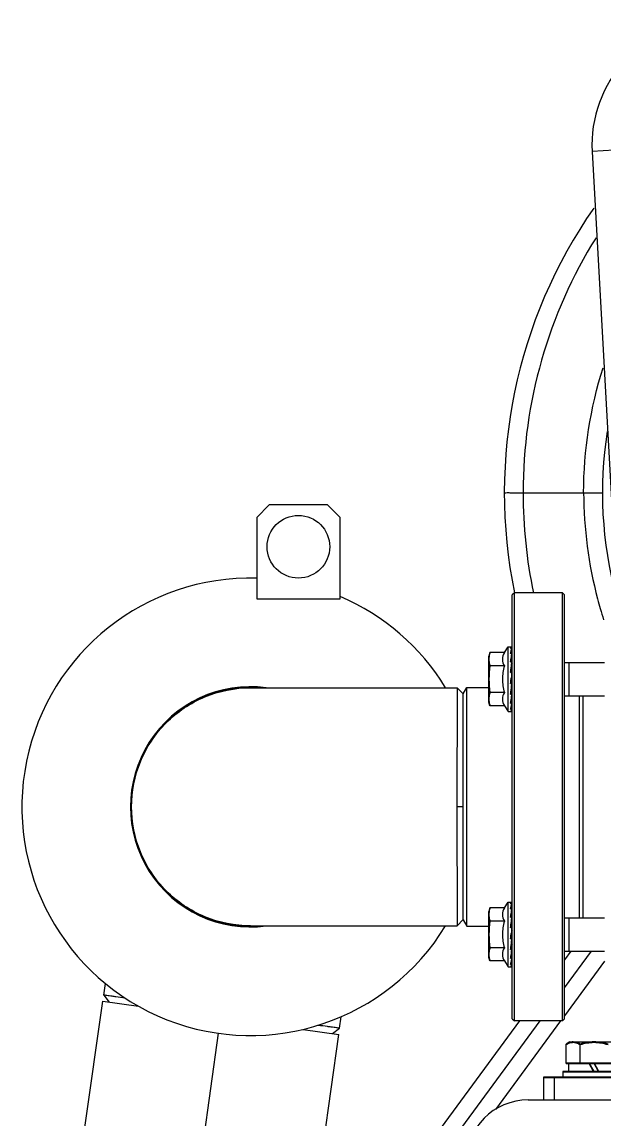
# Model space of a CAD drawing. Header units: millimetres. Extents: x 0 to 10500, y 0 to 7425.
# Drawn here: x 6009 to 6288, y 5537 to 6062 of the extents above; entities that cross this region are included whole.
import ezdxf

# ---------------------------------------------------------------- set-up
doc = ezdxf.new("R2010")
doc.units = ezdxf.units.MM
doc.header["$LTSCALE"] = 577.5
doc.linetypes.add('CENTER', pattern=[0.6, 0.375, -0.075, 0.075, -0.075])
doc.layers.get('0').update_dxf_attribs({"linetype": 'CONTINUOUS'})
for name, color, linetype in [('02___PRT_ALL_AXES', 7, 'CONTINUOUS'), ('AXES', 7, 'CONTINUOUS'), ('CENTER_LINE', 7, 'CONTINUOUS'), ('DEFAULT_1', 7, 'CENTER')]:
    doc.layers.add(name, color=color, linetype=linetype)

msp = doc.modelspace()

# ---------------------------------------------------------------- linework, layer by layer
at = {"color": 7, "linetype": 'Continuous'}
for p, q in [((6298.22, 6001.06), (6282.37, 6000.17)), ((6282.37, 6000.17), (6294.28, 5787.39)), ((6245.13, 5788.97), (6244.13, 5787.97)), ((6244.13, 5584.97), (6244.13, 5787.97)), ((6245.13, 5583.97), (6245.13, 5788.97)), ((6268.13, 5788.97), (6245.13, 5788.97)), ((6268.13, 5583.97), (6268.13, 5788.97)), ((6269.13, 5787.97), (6268.13, 5788.97)), ((6269.13, 5584.97), (6269.13, 5787.97)), ((6243.87, 5763.06), (6243.89, 5763.06)), ((6243.89, 5759.57), (6243.89, 5763.06)), ((6243.88, 5757.75), (6244.13, 5757.67)), ((6243.88, 5757.21), (6244.13, 5757.06)), ((6243.88, 5755.5), (6243.89, 5757.2)), ((6243.89, 5757.2), (6243.89, 5759.57)), ((6243.88, 5752.84), (6243.5, 5750.79)), ((6243.88, 5752.84), (6244.13, 5752.62)), ((6243.89, 5755.49), (6244.13, 5755.31)), ((6271.13, 5755.56), (6271.13, 5739.56)), ((6243.43, 5746.5), (6244.13, 5745.92)), ((6243.55, 5747.56), (6243.61, 5748.09)), ((6243.88, 5749.54), (6243.61, 5748.09)), ((6243.88, 5749.54), (6244.13, 5749.32)), ((6243.88, 5746), (6244.13, 5745.81)), ((6118.67, 5743.47), (6217.62, 5743.47)), ((6217.63, 5743.47), (6217.57, 5686.47)), ((6220.55, 5740.55), (6217.63, 5743.47)), ((6220.63, 5740.47), (6220.55, 5740.55)), ((6220.63, 5740.62), (6222.36, 5743.62)), ((6220.63, 5632.32), (6220.63, 5740.62)), ((6222.36, 5629.32), (6222.36, 5743.62)), ((6222.36, 5743.62), (6232.93, 5743.62)), ((6243.66, 5743.16), (6244.13, 5742.81)), ((6243.88, 5742.65), (6244.13, 5742.51)), ((6243.89, 5740.42), (6244.13, 5740.29)), ((6243.88, 5739.9), (6243.89, 5738.06)), ((6243.88, 5739.9), (6244.13, 5739.82)), ((6243.88, 5738.71), (6244.13, 5738.64)), ((6243.88, 5738.06), (6244.13, 5738.06)), ((6243.88, 5737.38), (6244.13, 5737.46)), ((6243.89, 5738.06), (6243.89, 5735.82)), ((6243.89, 5735.8), (6243.89, 5735.82)), ((6243.89, 5733.07), (6243.89, 5735.8)), ((6276.13, 5739.56), (6276.13, 5633.38)), ((6278.13, 5633.38), (6278.13, 5739.56)), ((6243.89, 5733.07), (6243.89, 5733.07)), ((6243.89, 5733.07), (6243.89, 5732.93)), ((6243.89, 5732.93), (6243.89, 5732.07)), ((6217.57, 5686.47), (6217.63, 5629.47)), ((6220.63, 5686.47), (6217.57, 5686.47)), ((6243.87, 5640.88), (6243.89, 5640.88)), ((6243.89, 5637.38), (6243.89, 5640.88)), ((6243.88, 5635.56), (6244.13, 5635.49)), ((6243.89, 5635.02), (6243.89, 5637.38)), ((6217.63, 5629.47), (6220.63, 5632.47)), ((6220.63, 5632.32), (6222.36, 5629.32)), ((6243.88, 5630.65), (6243.5, 5628.6)), ((6243.88, 5633.31), (6243.89, 5635.02)), ((6243.88, 5635.02), (6244.13, 5634.88)), ((6243.88, 5630.65), (6244.13, 5630.43)), ((6243.89, 5633.3), (6244.13, 5633.12)), ((6271.13, 5633.38), (6271.13, 5617.38)), ((6118.67, 5629.47), (6217.62, 5629.47)), ((6222.36, 5629.32), (6232.93, 5629.32)), ((6243.55, 5625.38), (6243.61, 5625.9)), ((6243.88, 5627.35), (6243.61, 5625.9)), ((6243.88, 5627.35), (6244.13, 5627.13)), ((6243.43, 5624.31), (6244.13, 5623.73)), ((6243.66, 5620.97), (6244.13, 5620.63)), ((6243.88, 5623.81), (6244.13, 5623.62)), ((6243.88, 5620.46), (6244.13, 5620.32)), ((6243.88, 5617.71), (6243.89, 5615.88)), ((6243.88, 5617.71), (6244.13, 5617.63)), ((6243.88, 5616.52), (6244.13, 5616.45)), ((6243.88, 5615.88), (6244.13, 5615.88)), ((6243.88, 5615.19), (6244.13, 5615.27)), ((6243.89, 5618.23), (6244.13, 5618.1)), ((6243.89, 5615.88), (6243.89, 5613.63)), ((6272.16, 5617.38), (6269.13, 5613.26)), ((6243.89, 5613.61), (6243.89, 5613.63)), ((6243.89, 5610.88), (6243.89, 5613.61)), ((6243.89, 5610.88), (6243.89, 5610.88)), ((6243.89, 5610.88), (6243.89, 5610.74)), ((6243.89, 5610.74), (6243.89, 5609.88)), ((6288.3, 5612.51), (6269.13, 5586.49)), ((6048.4, 5596.37), (6049.17, 5601.82)), ((6048.4, 5596.37), (6050.96, 5592.98)), ((6161.29, 5580.51), (6162.06, 5585.95)), ((6247.56, 5583.97), (6189.92, 5505.72)), ((6267.27, 5583.97), (6236.04, 5541.57)), ((6244.13, 5584.97), (6245.13, 5583.97)), ((6268.13, 5583.97), (6245.13, 5583.97)), ((6269.13, 5584.97), (6268.13, 5583.97)), ((6157.9, 5577.95), (6161.29, 5580.5)), ((6269.92, 5563.92), (6296.67, 5563.92)), ((6269.92, 5563.57), (6280.93, 5563.57)), ((6283.3, 5559.82), (6280.93, 5563.92)), ((6283.09, 5559.82), (6280.93, 5563.57)), ((6281.13, 5563.57), (6296.67, 5563.57)), ((6285.66, 5559.82), (6283.3, 5563.92)), ((6285.46, 5559.82), (6283.3, 5563.57)), ((6259.3, 5546.17), (6259.3, 5557.17)), ((6259.3, 5557.17), (6447.85, 5557.17)), ((6259.3, 5556.82), (6447.65, 5556.82)), ((6264.3, 5546.17), (6264.3, 5557.17))]:
    msp.add_line(p, q, dxfattribs=at)
at = {"color": 6, "linetype": 'Continuous'}
msp.add_line((6249.3, 5836.82), (6287.3, 5836.82), dxfattribs=at)
at = {"color": 7, "linetype": 'Continuous'}
for centre, radius, start, end in [((6341.02, 6003.46), 58.74, 90, 183.2032), ((5295.94, 5757.36), 947.95, 359.72678, 359.88694), ((6427.76, 5727.33), 185.32, 172.8333, 173.5703), ((6131.58, 5751.09), 112.31, 359.2073, 359.6741), ((6125.64, 5744.4), 118.25, 0.3249, 0.7756), ((5280.91, 5738.09), 962.99, 0.11296, 0.27141), ((5295.94, 5635.17), 947.95, 359.72678, 359.88694), ((6427.76, 5605.15), 185.32, 172.8333, 173.5703), ((6131.58, 5628.91), 112.31, 359.2073, 359.6741), ((6125.64, 5622.21), 118.25, 0.3249, 0.7756), ((5280.91, 5615.9), 962.99, 0.11296, 0.27141), ((6478.3, 5289.67), 256.4, 101.2011, 78.8989), ((6478.3, 5289.67), 255.13, 101.2011, 78.8989)]:
    msp.add_arc(centre, radius, start, end, dxfattribs=at)
at = {"color": 6, "linetype": 'Continuous'}
for centre, radius, start, end in [((6478.3, 5836.82), 238, 145.0709, 191.5944), ((6478.25, 5837.31), 228.95, 147.9286, 180.1212), ((6478.3, 5836.82), 191, 171.1684, 195.0234), ((6480.14, 5836.53), 230.85, 179.9285, 191.9231), ((6480, 5837.51), 201.7, 180.1955, 194.8012), ((6478.1, 5837.25), 199.8, 194.8696, 196.2474), ((6478.26, 5837.3), 199.97, 196.2475, 197.8344)]:
    msp.add_arc(centre, radius, start, end, dxfattribs=at)
at = {"color": 7, "linetype": 'Continuous'}
for centre, major_axis, ratio, start_param, end_param in [((6244.13, 5747.56), (16.66, -10.64), 0.676332, 1.991651, 2.022759), ((6244.13, 5747.56), (17.08, -13.39), 0.457479, 1.927942, 1.959049), ((6244.13, 5747.56), (17.72, -14.78), 0.26415, 1.800538, 1.831646), ((6244.13, 5747.56), (18.1, -15.42), 0.086395, 1.657259, 1.688367), ((6244.13, 5747.56), (18.1, -15.42), 0.086395, -1.541415, -1.510307), ((6244.13, 5747.56), (17.72, -14.78), 0.26415, -1.398136, -1.367028), ((6244.13, 5747.56), (17.08, -13.39), 0.457479, -1.270732, -1.239625), ((6244.13, 5747.56), (16.66, -10.64), 0.676332, -1.207023, -1.175915), ((6244.13, 5747.56), (18.15, 0), 0.854056, -1.614891, -1.583783), ((6244.13, 5625.38), (16.66, -10.64), 0.676332, 1.991651, 2.022759), ((6244.13, 5625.38), (17.08, -13.39), 0.457479, 1.927942, 1.959049), ((6244.13, 5625.38), (17.72, -14.78), 0.26415, 1.800538, 1.831646), ((6244.13, 5625.38), (18.1, -15.42), 0.086395, 1.657259, 1.688367), ((6244.13, 5625.38), (18.1, -15.42), 0.086395, -1.541415, -1.510307), ((6244.13, 5625.38), (17.72, -14.78), 0.26415, -1.398136, -1.367028), ((6244.13, 5625.38), (17.08, -13.39), 0.457479, -1.270732, -1.239625), ((6244.13, 5625.38), (16.66, -10.64), 0.676332, -1.207023, -1.175915), ((6244.13, 5625.38), (18.15, 0), 0.854056, -1.614891, -1.583783)]:
    msp.add_ellipse(centre, major_axis=major_axis, ratio=ratio, start_param=start_param, end_param=end_param, dxfattribs=at)
at = {"color": 6, "linetype": 'Continuous'}
msp.add_open_spline([(6278.3, 5836.82), (6278.37, 5857), (6281.51, 5877.41), (6287.6, 5896.65)], degree=3, dxfattribs=at)
msp.add_open_spline([(6240.32, 5836.82), (6240.32, 5836.59), (6241.73, 5837.13), (6243.09, 5836.64), (6246.1, 5836.89), (6248.15, 5836.82), (6249.3, 5836.82)], degree=3, knots=[0, 0, 0, 0, 0.075997, 0.292527, 0.616923, 1, 1, 1, 1], dxfattribs=at)
at = {"color": 7, "linetype": 'Continuous'}
for points, knots in [([(6243.33, 5762.35), (6243.39, 5762.54), (6243.49, 5762.82), (6243.76, 5763.06), (6243.87, 5763.06)], [0, 0, 0, 0, 0.643189, 1, 1, 1, 1]), ([(6243.33, 5759.87), (6243.37, 5760.1), (6243.52, 5760.89), (6243.69, 5761.67), (6243.89, 5762.2)], [0, 0, 0, 0, 0.301258, 1, 1, 1, 1]), ([(6243.33, 5755.9), (6243.37, 5756.24), (6243.53, 5757.46), (6243.72, 5758.69), (6243.89, 5759.57)], [0, 0, 0, 0, 0.275076, 1, 1, 1, 1]), ([(6243.33, 5750.93), (6243.37, 5751.32), (6243.54, 5752.85), (6243.73, 5754.37), (6243.89, 5755.49)], [0, 0, 0, 0, 0.260855, 1, 1, 1, 1]), ([(6061.66, 5686.47), (6061.65, 5693.8), (6064.58, 5708.74), (6077.19, 5727.71), (6096.18, 5740.48), (6111.23, 5743.47), (6118.67, 5743.47)], [0, 0, 0, 0, 0.247284, 0.498275, 0.749079, 1, 1, 1, 1]), ([(6243.33, 5740.41), (6243.37, 5740.79), (6243.56, 5742.34), (6243.74, 5743.89), (6243.89, 5745.07)], [0, 0, 0, 0, 0.239437, 1, 1, 1, 1]), ([(6243.33, 5736.14), (6243.37, 5736.43), (6243.57, 5737.71), (6243.75, 5739), (6243.89, 5739.99)], [0, 0, 0, 0, 0.225992, 1, 1, 1, 1]), ([(6243.33, 5733.25), (6243.37, 5733.42), (6243.59, 5734.26), (6243.76, 5735.12), (6243.89, 5735.8)], [0, 0, 0, 0, 0.202998, 1, 1, 1, 1]), ([(6243.33, 5732.08), (6243.45, 5732.13), (6243.68, 5732.49), (6243.81, 5732.83), (6243.89, 5733.07)], [0, 0, 0, 0, 0.354155, 1, 1, 1, 1]), ([(6118.67, 5629.47), (6111.23, 5629.47), (6096.19, 5632.46), (6077.19, 5645.23), (6064.58, 5664.2), (6061.65, 5679.13), (6061.66, 5686.47)], [0, 0, 0, 0, 0.250898, 0.501681, 0.752652, 1, 1, 1, 1]), ([(6243.33, 5640.16), (6243.39, 5640.35), (6243.49, 5640.63), (6243.76, 5640.88), (6243.87, 5640.88)], [0, 0, 0, 0, 0.643189, 1, 1, 1, 1]), ([(6243.33, 5637.68), (6243.37, 5637.92), (6243.52, 5638.7), (6243.69, 5639.49), (6243.89, 5640.01)], [0, 0, 0, 0, 0.301258, 1, 1, 1, 1]), ([(6243.33, 5633.71), (6243.37, 5634.05), (6243.53, 5635.27), (6243.72, 5636.5), (6243.89, 5637.38)], [0, 0, 0, 0, 0.275076, 1, 1, 1, 1]), ([(6243.33, 5628.74), (6243.37, 5629.14), (6243.54, 5630.66), (6243.73, 5632.18), (6243.89, 5633.3)], [0, 0, 0, 0, 0.260855, 1, 1, 1, 1]), ([(6243.33, 5618.23), (6243.37, 5618.6), (6243.56, 5620.15), (6243.74, 5621.7), (6243.89, 5622.88)], [0, 0, 0, 0, 0.239437, 1, 1, 1, 1]), ([(6243.33, 5613.95), (6243.37, 5614.24), (6243.57, 5615.52), (6243.75, 5616.81), (6243.89, 5617.8)], [0, 0, 0, 0, 0.225992, 1, 1, 1, 1]), ([(6243.33, 5611.06), (6243.37, 5611.23), (6243.59, 5612.07), (6243.76, 5612.93), (6243.89, 5613.61)], [0, 0, 0, 0, 0.202998, 1, 1, 1, 1]), ([(6243.33, 5609.89), (6243.45, 5609.94), (6243.68, 5610.3), (6243.81, 5610.64), (6243.89, 5610.88)], [0, 0, 0, 0, 0.354155, 1, 1, 1, 1]), ([(6058.53, 5594.87), (6057.08, 5595.08), (6055.05, 5595.37), (6052.55, 5595.74), (6051.1, 5595.95), (6049.99, 5596.13), (6049.15, 5596.21), (6048.71, 5596.36), (6048.44, 5596.32), (6048.4, 5596.37)], [0, 0, 0, 0, 0.428842, 0.600735, 0.742842, 0.854375, 0.934675, 0.983316, 1, 1, 1, 1]), ([(6161.29, 5580.5), (6161.25, 5580.47), (6161, 5580.58), (6160.53, 5580.56), (6159.7, 5580.71), (6158.58, 5580.84), (6157.14, 5581.05), (6154.63, 5581.38), (6152.6, 5581.66), (6151.15, 5581.85)], [0, 0, 0, 0, 0.016683, 0.065322, 0.145621, 0.257153, 0.399259, 0.571153, 1, 1, 1, 1])]:
    msp.add_open_spline(points, degree=3, knots=knots, dxfattribs=at)
for points in [[(6243.33, 5745.55), (6243.4, 5746.22), (6243.47, 5746.89), (6243.55, 5747.56)], [(6243.33, 5623.36), (6243.4, 5624.03), (6243.47, 5624.7), (6243.55, 5625.38)]]:
    msp.add_open_spline(points, degree=3, dxfattribs=at)
at = {"layer": '02___PRT_ALL_AXES', "color": 7, "linetype": 'Continuous'}
for p, q in [((6127.63, 5830.97), (6121.63, 5824.97)), ((6155.63, 5830.97), (6127.63, 5830.97)), ((6161.63, 5824.97), (6155.63, 5830.97)), ((6121.63, 5824.97), (6121.63, 5785.97)), ((6161.63, 5785.97), (6161.63, 5824.97)), ((6121.63, 5785.97), (6161.63, 5785.97)), ((6271.71, 5573.92), (6269.92, 5572.89)), ((6269.92, 5563.57), (6269.92, 5572.89)), ((6271.71, 5573.92), (6294.88, 5573.92)), ((6276.61, 5563.57), (6276.61, 5572.89)), ((6271.1, 5563.57), (6271.1, 5559.82)), ((6268.3, 5559.82), (6268.3, 5557.17)), ((6298.3, 5559.82), (6268.3, 5559.82)), ((6298.3, 5559.47), (6268.3, 5559.47))]:
    msp.add_line(p, q, dxfattribs=at)
msp.add_circle((6141.63, 5810.97), 15, dxfattribs=at)
for radius, start, end in [(109.5, 88.4301, 328.6309), (109.5, 31.3691, 66.8778), (57.5, 82.4396, 277.5604), (57.15, 85.8497, 274.1503)]:
    msp.add_arc((6118.63, 5686.47), radius, start, end, dxfattribs=at)
for points, knots in [([(6273.26, 5573.92), (6272.98, 5573.92), (6271.8, 5573.82), (6270.69, 5573.33), (6269.92, 5572.89)], [0, 0, 0, 0, 0.241275, 1, 1, 1, 1]), ([(6273.26, 5573.57), (6272.98, 5573.57), (6271.8, 5573.47), (6270.69, 5572.98), (6269.92, 5572.54)], [0, 0, 0, 0, 0.241275, 1, 1, 1, 1]), ([(6276.61, 5572.89), (6276.34, 5573.04), (6275.31, 5573.59), (6274.13, 5573.92), (6273.26, 5573.92)], [0, 0, 0, 0, 0.263017, 1, 1, 1, 1]), ([(6276.61, 5572.54), (6276.34, 5572.69), (6275.31, 5573.24), (6274.13, 5573.57), (6273.26, 5573.57)], [0, 0, 0, 0, 0.263017, 1, 1, 1, 1])]:
    msp.add_open_spline(points, degree=3, knots=knots, dxfattribs=at)
for points in [[(6283.3, 5573.92), (6281.04, 5573.92), (6278.78, 5573.51), (6276.61, 5572.89)], [(6283.3, 5573.57), (6281.04, 5573.57), (6278.78, 5573.16), (6276.61, 5572.54)], [(6289.98, 5572.89), (6287.82, 5573.51), (6285.55, 5573.92), (6283.3, 5573.92)], [(6289.98, 5572.54), (6287.82, 5573.16), (6285.55, 5573.57), (6283.3, 5573.57)]]:
    msp.add_open_spline(points, degree=3, dxfattribs=at)
at = {"layer": 'AXES', "color": 7, "linetype": 'Continuous'}
for p, q in [((6268.13, 5788.97), (6245.13, 5788.97)), ((6240.35, 5760.27), (6242.13, 5763.06)), ((6242.13, 5732.06), (6242.13, 5763.06)), ((6242.13, 5763.06), (6243.87, 5763.06)), ((6233.4, 5760.27), (6232.93, 5758.56)), ((6232.93, 5736.56), (6232.93, 5758.56)), ((6240.35, 5760.27), (6233.4, 5760.27)), ((6240.35, 5753.92), (6233.4, 5753.92)), ((6269.13, 5755.56), (6288.3, 5755.56)), ((6240.35, 5741.21), (6233.4, 5741.21)), ((6233.4, 5734.86), (6232.93, 5736.56)), ((6269.13, 5739.56), (6288.3, 5739.56)), ((6240.35, 5734.86), (6233.4, 5734.86)), ((6240.35, 5734.86), (6242.13, 5732.06)), ((6242.13, 5732.06), (6243.33, 5732.06)), ((6240.35, 5638.08), (6242.13, 5640.88)), ((6242.13, 5609.88), (6242.13, 5640.88)), ((6242.13, 5640.88), (6243.87, 5640.88)), ((6233.4, 5638.08), (6232.93, 5636.38)), ((6232.93, 5614.38), (6232.93, 5636.38)), ((6240.35, 5638.08), (6233.4, 5638.08)), ((6240.35, 5631.73), (6233.4, 5631.73)), ((6269.13, 5633.38), (6288.3, 5633.38)), ((6233.4, 5612.68), (6232.93, 5614.38)), ((6240.35, 5619.03), (6233.4, 5619.03)), ((6269.13, 5617.38), (6288.3, 5617.38)), ((6240.35, 5612.68), (6233.4, 5612.68)), ((6240.35, 5612.68), (6242.13, 5609.88)), ((6242.13, 5609.88), (6243.33, 5609.88)), ((6268.13, 5583.97), (6245.13, 5583.97)), ((6251.8, 5546.17), (6439.54, 5546.17))]:
    msp.add_line(p, q, dxfattribs=at)
for centre, radius, start, end in [((6275.53, 5747.56), 42.6, 171.4269, 188.5731), ((6243.66, 5738.04), 10.74, 180.0182, 187.8242), ((6244.18, 5738.12), 11.26, 187.8787, 196.8286), ((6275.53, 5625.38), 42.6, 171.4269, 188.5731), ((6243.66, 5615.85), 10.74, 180.0182, 187.8242), ((6244.18, 5615.94), 11.26, 187.8787, 196.8286), ((6251.8, 5516.17), 30, 90, 180)]:
    msp.add_arc(centre, radius, start, end, dxfattribs=at)
for points, knots in [([(6233.4, 5760.27), (6233.32, 5760.01), (6233.05, 5758.97), (6232.93, 5757.89), (6232.93, 5757.09)], [0, 0, 0, 0, 0.253903, 1, 1, 1, 1]), ([(6232.93, 5757.09), (6232.93, 5756.29), (6233.05, 5755.21), (6233.32, 5754.18), (6233.4, 5753.92)], [0, 0, 0, 0, 0.746097, 1, 1, 1, 1]), ([(6240.35, 5760.27), (6239.78, 5759.32), (6238.93, 5757.09), (6239.78, 5754.87), (6240.35, 5753.92)], [0, 0, 0, 0, 0.499979, 1, 1, 1, 1]), ([(6233.4, 5741.21), (6233.32, 5740.95), (6233.05, 5739.92), (6232.93, 5738.84), (6232.93, 5738.04)], [0, 0, 0, 0, 0.253903, 1, 1, 1, 1]), ([(6240.35, 5741.21), (6239.78, 5740.26), (6238.93, 5738.04), (6239.78, 5735.81), (6240.35, 5734.86)], [0, 0, 0, 0, 0.500003, 1, 1, 1, 1]), ([(6233.4, 5638.08), (6233.32, 5637.82), (6233.05, 5636.78), (6232.93, 5635.7), (6232.93, 5634.9)], [0, 0, 0, 0, 0.253903, 1, 1, 1, 1]), ([(6240.35, 5638.08), (6239.78, 5637.13), (6238.93, 5634.9), (6239.78, 5632.68), (6240.35, 5631.73)], [0, 0, 0, 0, 0.499979, 1, 1, 1, 1]), ([(6232.93, 5634.9), (6232.93, 5634.1), (6233.05, 5633.03), (6233.32, 5631.99), (6233.4, 5631.73)], [0, 0, 0, 0, 0.746097, 1, 1, 1, 1]), ([(6233.4, 5619.03), (6233.32, 5618.77), (6233.05, 5617.73), (6232.93, 5616.65), (6232.93, 5615.85)], [0, 0, 0, 0, 0.253903, 1, 1, 1, 1]), ([(6240.35, 5619.03), (6239.78, 5618.08), (6238.93, 5615.85), (6239.78, 5613.62), (6240.35, 5612.68)], [0, 0, 0, 0, 0.500003, 1, 1, 1, 1])]:
    msp.add_open_spline(points, degree=3, knots=knots, dxfattribs=at)
for points in [[(6240.35, 5753.92), (6239.73, 5751.86), (6239.35, 5749.71), (6239.35, 5747.56)], [(6239.35, 5747.56), (6239.35, 5745.42), (6239.73, 5743.27), (6240.35, 5741.21)], [(6240.35, 5631.73), (6239.73, 5629.68), (6239.35, 5627.52), (6239.35, 5625.38)], [(6239.35, 5625.38), (6239.35, 5623.23), (6239.73, 5621.08), (6240.35, 5619.03)]]:
    msp.add_open_spline(points, degree=3, dxfattribs=at)
at = {"layer": 'CENTER_LINE', "color": 7, "linetype": 'Continuous'}
for p, q in [((6039.35, 5533.01), (6047.84, 5593.42)), ((6047.84, 5593.42), (6064.99, 5591.01)), ((6143.87, 5579.92), (6161.02, 5577.51)), ((6152.53, 5517.1), (6161.02, 5577.51))]:
    msp.add_line(p, q, dxfattribs=at)
at = {"layer": 'CENTER_LINE', "color": 2, "linetype": 'CENTER'}
msp.add_line((6095.94, 5525.06), (6103.39, 5578.04), dxfattribs=at)
at = {"layer": 'DEFAULT_1', "color": 2, "linetype": 'CENTER'}
for p, q in [((6269.13, 5599.87), (6282.02, 5617.38)), ((6196.31, 5501.01), (6257.41, 5583.97))]:
    msp.add_line(p, q, dxfattribs=at)

doc.saveas('drawing.dxf')
